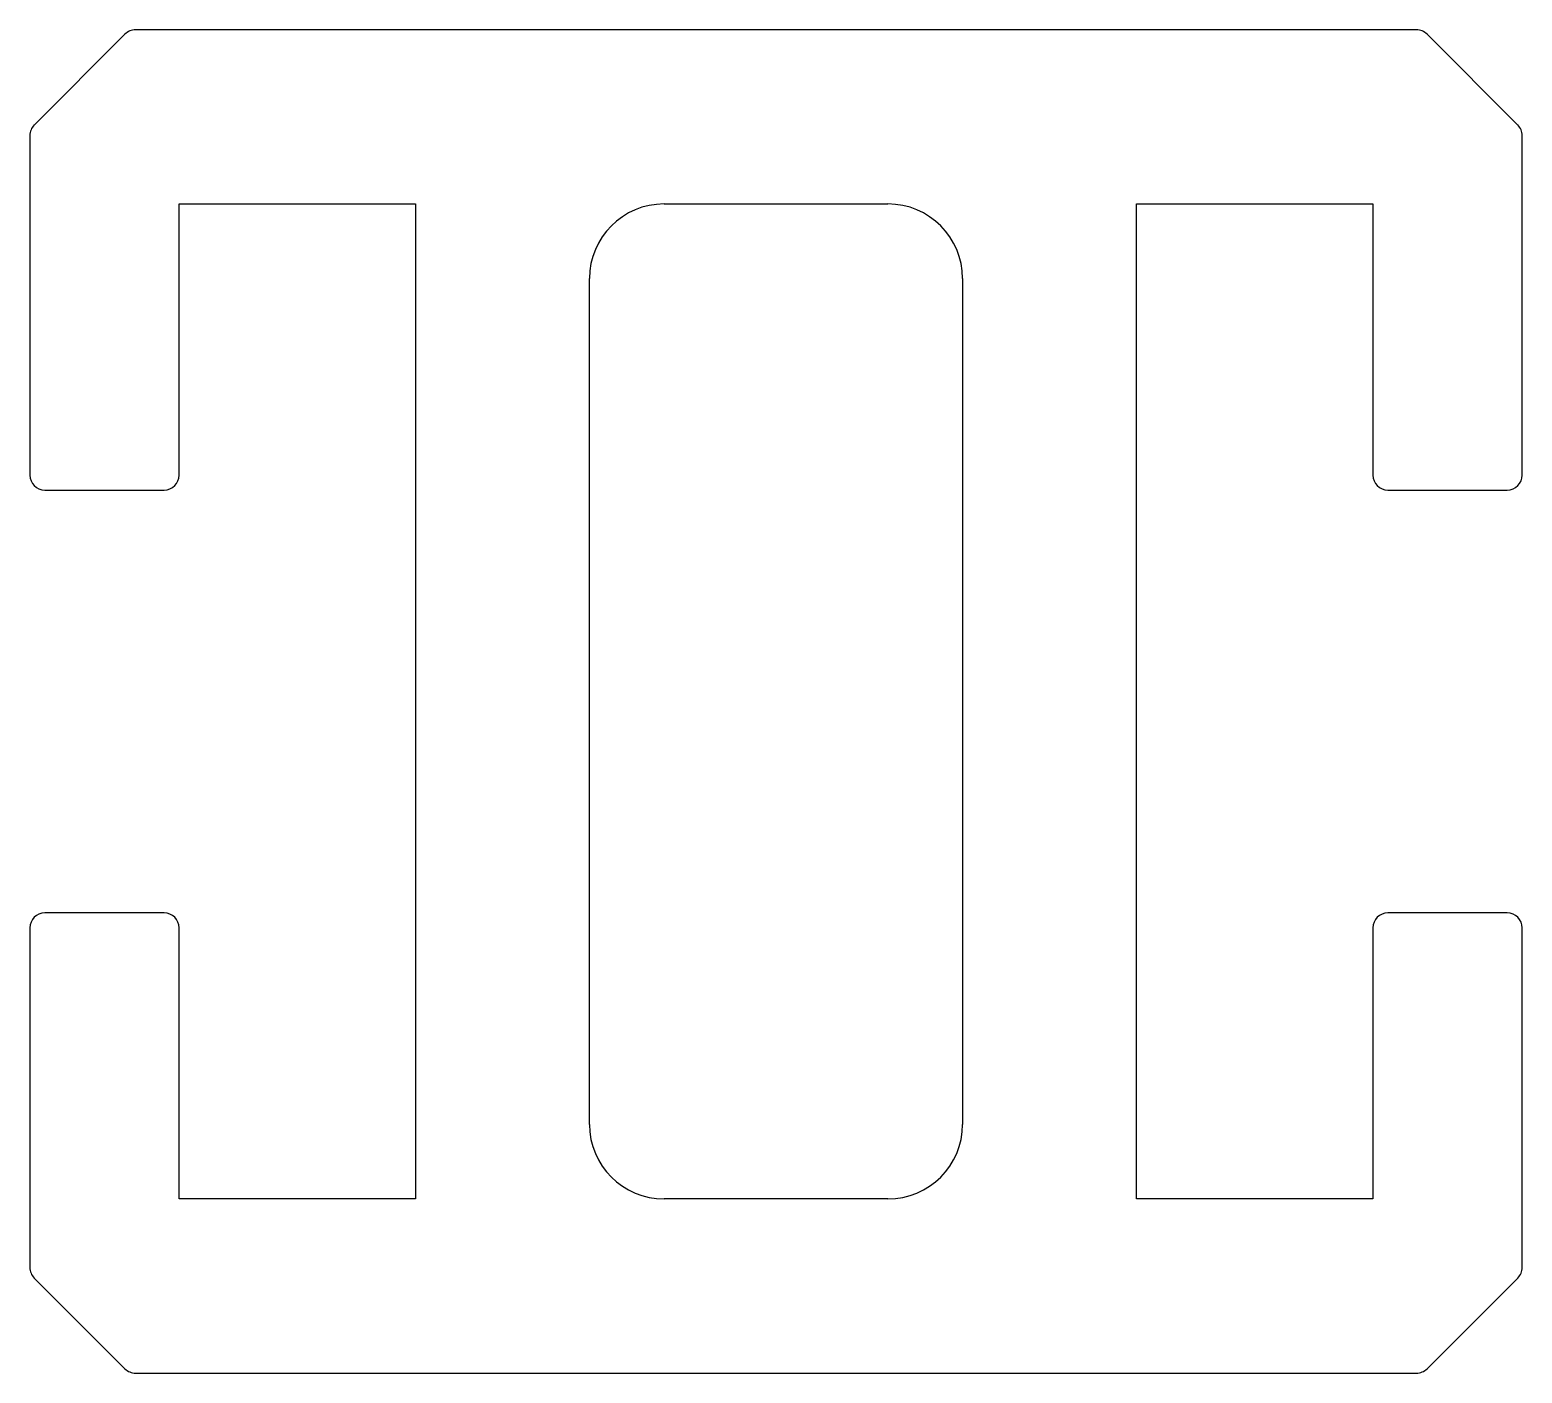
# Model space of a CAD drawing. Extents: x 893.5 to 923.5, y 517.5 to 544.5.
import ezdxf

# ---------------------------------------------------------------- set-up
doc = ezdxf.new("R2010")
doc.units = 0
doc.layers.get('0').update_dxf_attribs({"linetype": 'CONTINUOUS'})

msp = doc.modelspace()

# ---------------------------------------------------------------- linework, layer by layer
for p, q in [((921.335, 544.544), (895.584, 544.544)), ((895.372, 544.456), (893.547, 542.631)), ((923.372, 542.631), (921.547, 544.456)), ((893.46, 542.419), (893.46, 535.594)), ((923.46, 535.594), (923.46, 542.419)), ((896.46, 541.044), (901.21, 541.044)), ((896.46, 535.594), (896.46, 541.044)), ((901.21, 541.044), (901.21, 521.044)), ((906.21, 541.044), (910.71, 541.044)), ((915.71, 521.044), (915.71, 541.044)), ((915.71, 541.044), (920.46, 541.044)), ((920.46, 541.044), (920.46, 535.594)), ((904.71, 522.544), (904.71, 539.544)), ((912.21, 539.544), (912.21, 522.544)), ((893.76, 535.294), (896.16, 535.294)), ((920.76, 535.294), (923.16, 535.294)), ((896.16, 526.794), (893.76, 526.794)), ((923.16, 526.794), (920.76, 526.794)), ((893.46, 526.494), (893.46, 519.668)), ((896.46, 521.044), (896.46, 526.494)), ((920.46, 526.494), (920.46, 521.044)), ((923.46, 519.668), (923.46, 526.494)), ((901.21, 521.044), (896.46, 521.044)), ((910.71, 521.044), (906.21, 521.044)), ((920.46, 521.044), (915.71, 521.044)), ((893.547, 519.456), (895.372, 517.631)), ((921.547, 517.631), (923.372, 519.456)), ((895.584, 517.544), (921.335, 517.544))]:
    msp.add_line(p, q)
for centre, radius, start, end in [((895.584, 544.244), 0.3, 90, 135), ((921.335, 544.244), 0.3, 45, 90), ((893.76, 542.419), 0.3, 135, 180), ((923.16, 542.419), 0.3, 0, 45), ((906.21, 539.544), 1.5, 90, 180), ((910.71, 539.544), 1.5, 0, 90), ((893.76, 535.594), 0.3, 180, 270), ((896.16, 535.594), 0.3, 270, 0), ((920.76, 535.594), 0.3, 180, 270), ((923.16, 535.594), 0.3, 270, 0), ((893.76, 526.494), 0.3, 90, 180), ((896.16, 526.494), 0.3, 0, 90), ((920.76, 526.494), 0.3, 90, 180), ((923.16, 526.494), 0.3, 0, 90), ((906.21, 522.544), 1.5, 180, 270), ((910.71, 522.544), 1.5, 270, 0), ((893.76, 519.668), 0.3, 180, 225), ((923.16, 519.668), 0.3, 315, 0), ((895.584, 517.844), 0.3, 225, 270), ((921.335, 517.844), 0.3, 270, 315)]:
    msp.add_arc(centre, radius, start, end)

doc.saveas('drawing.dxf')
